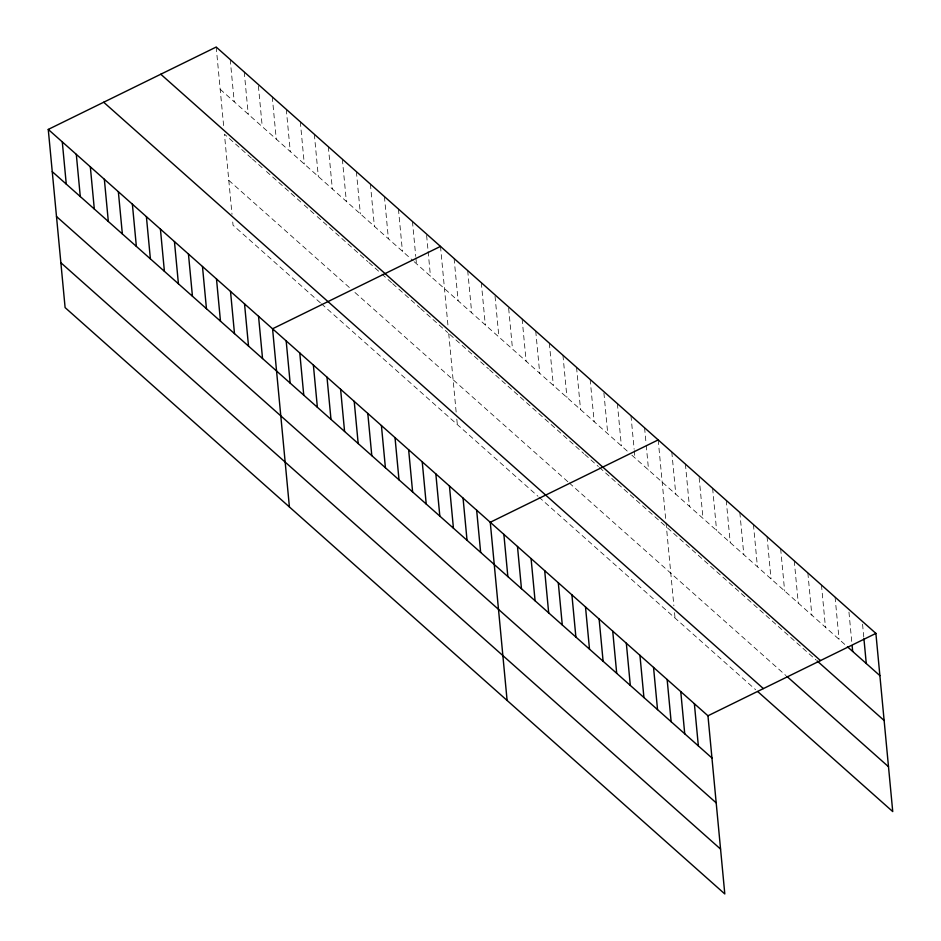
<?xml version="1.0" encoding="UTF-8"?>
<svg xmlns="http://www.w3.org/2000/svg" width="941" height="941" viewBox="0 0 941 941"><rect width="100%" height="100%" fill="white"/><g stroke="black" fill="none" stroke-linecap="round" stroke-linejoin="round"><path stroke-width="0.71" stroke-dasharray="4.71 3.53" d="M220.182 89.277L413.205 260.833M414.287 261.798L627.647 451.433M631.834 455.15L846.394 645.855M251.388 158.1L224.429 134.14L232.004 214.348M252.459 159.053L264.327 169.592M266.479 171.509L303.143 204.103M304.225 205.056L316.082 215.607M317.164 216.559L367.849 261.61M368.931 262.563L380.787 273.113M381.87 274.066L391.574 282.7M392.644 283.653L419.604 307.613M420.686 308.577L447.645 332.538M449.774 334.42L488.497 368.848M489.543 369.778L583.738 453.503M584.784 454.432L598.394 466.524M599.441 467.454L666.428 526.995M667.475 527.925L816.094 660.017M228.792 180.354L349.57 287.699M354.957 292.498L568.223 482.051M569.27 482.98L785.923 675.544M320.387 302.849L233.039 225.217L232.521 219.782M321.457 303.814L537.923 496.213M538.97 497.142L755.623 689.706M862.556 624.224L863.803 637.328M848.958 612.132L851.84 642.703M835.079 597.123L839.066 639.339M821.469 585.031L825.457 627.247M807.86 572.94L811.848 615.155M794.251 560.848L798.25 603.063M780.654 548.744L784.641 590.972M767.044 536.652L771.032 578.88M753.435 524.56L757.423 566.788M739.826 512.469L743.825 554.684M726.229 500.377L730.216 542.592M712.619 488.285L716.607 530.501M699.151 477.64L702.998 518.409M685.401 464.089L689.4 506.317M671.803 451.998L675.791 494.225M658.194 439.906L665.91 521.549M666.04 522.914L673.874 605.839M674.521 612.638L675.038 618.072M644.585 427.814L646.102 443.823M646.232 445.281L648.572 470.03M630.976 415.722L634.14 449.21M634.281 450.657L634.975 457.938M617.378 403.63L621.366 445.846M603.91 392.985L607.757 433.754M590.16 379.435L594.147 421.662M576.551 367.343L580.55 409.57M562.953 355.251L566.941 397.478M549.344 343.159L553.332 385.375M535.735 331.067L539.722 373.283M522.126 318.975L526.125 361.191M508.658 308.33L512.516 349.099M495.048 296.239L498.906 337.007M481.31 282.688L485.297 324.916M467.701 270.596L471.7 312.824M454.103 258.504L458.091 300.72M440.494 246.413L447.951 325.339M448.728 333.49L456.173 412.346M456.82 419.145L457.338 424.579M426.614 235.403L427.99 249.965M428.12 251.423L430.46 276.172M412.452 221.488L415.757 256.434M415.898 257.893L416.44 263.715M398.431 209.031L402.43 251.247M384.422 196.575L388.41 238.791M370.401 184.107L374.389 226.334M356.38 171.65L360.368 213.878M342.359 159.194L346.347 201.409M328.338 146.725L332.338 188.953M314.329 134.269L318.317 176.496M300.308 121.812L304.296 164.028M286.287 109.344L290.275 151.572M272.267 96.888L276.254 139.115M258.387 85.89L262.245 126.647M244.237 71.975L248.224 114.19M230.216 59.506L234.203 101.734M216.195 47.05L223.782 127.341"/><path stroke-width="1.41" d="M48.262 129.423L707.961 715.783L724.805 893.95L65.105 307.601L48.262 129.423L216.195 47.05L875.895 633.399L892.738 811.577L757.717 691.564M440.494 246.413L272.561 328.785L289.405 506.952M658.194 439.906L490.261 522.279L507.105 700.457M707.961 715.783L875.895 633.399M847.441 646.785L879.882 675.626M160.782 74.233L820.481 660.582M817.141 660.947L884.128 720.488M786.97 676.473L888.492 766.715M103.686 102.24L763.386 688.6M52.261 171.65L711.961 757.999M56.495 216.512L716.195 802.861M60.871 262.739L720.571 849.088M863.932 638.786L866.273 663.534M852.123 645.608L852.675 651.443M694.364 703.692L698.351 745.907M680.755 691.588L684.742 733.815M667.145 679.496L671.133 721.723M653.536 667.404L657.536 709.632M639.939 655.312L643.926 697.54M626.33 643.221L630.317 685.436M612.72 631.129L616.708 673.344M599.111 619.037L603.11 661.252M585.502 606.933L589.501 649.161M571.905 594.841L575.892 637.069M558.295 582.75L562.283 624.977M544.686 570.658L548.685 612.885M531.077 558.566L535.076 600.781M517.479 546.474L521.467 588.69M503.87 534.382L507.858 576.598M476.652 510.187L480.651 552.414M463.054 498.095L467.042 540.322M449.445 486.003L453.433 528.23M435.836 473.911L439.835 516.127M422.227 461.819L426.226 504.035M408.629 449.727L412.617 491.943M395.02 437.624L399.008 479.851M381.411 425.532L385.41 467.759M367.802 413.44L371.801 455.667M354.204 401.348L358.192 443.576M340.595 389.256L344.582 431.472M326.986 377.165L330.985 419.38M313.377 365.073L317.376 407.288M299.779 352.969L303.767 395.196M286.17 340.877L290.157 383.105M258.54 316.329L262.539 358.545M244.531 303.872L248.518 346.088M230.51 291.404L234.497 333.632M216.489 278.948L220.476 321.175M202.468 266.491L206.455 308.707M188.447 254.023L192.446 296.25M174.438 241.566L178.425 283.794M160.417 229.11L164.404 271.326M146.396 216.653L150.384 258.869M132.375 204.185L136.363 246.413M118.354 191.729L122.354 233.944M104.345 179.272L108.333 221.488M90.324 166.804L94.312 209.031M76.303 154.348L80.291 196.575M62.282 141.891L66.27 184.107"/></g></svg>
